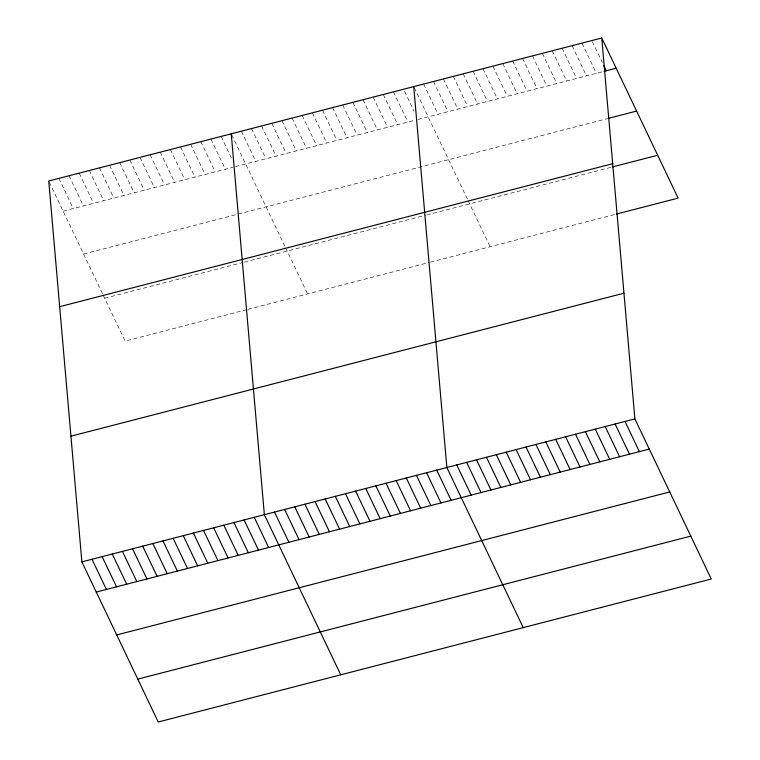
<?xml version="1.0" encoding="UTF-8"?>
<svg xmlns="http://www.w3.org/2000/svg" width="760" height="760" viewBox="0 0 760 760"><rect width="100%" height="100%" fill="white"/><g stroke="black" fill="none" stroke-linecap="round" stroke-linejoin="round"><path stroke-width="0.57" stroke-dasharray="3.8 2.85" d="M63.137 211.175L233.244 167.191M235.495 166.611L414.608 120.298M417.99 119.424L602.956 71.592M83.59 254.058L606.917 118.74M104.662 298.233L243.219 262.409M244.349 262.115L425.714 215.213M426.844 214.928L611.496 167.181M246.781 309.652L125.115 341.116L103.16 295.079M247.902 309.358L429.276 262.466M430.397 262.172L615.457 214.32M592.353 41.6L602.29 62.415M581.961 43.12L596.362 73.302M572.071 45.676L586.464 75.857M562.172 48.232L576.564 78.413M552.273 50.796L566.675 80.978M542.383 53.352L556.776 83.534M532.484 55.907L546.877 86.098M522.586 58.472L536.987 88.654M512.696 61.028L527.089 91.21M502.797 63.593L517.189 93.774M492.898 66.148L507.3 96.33M483.008 68.704L497.401 98.885M473.109 71.269L487.502 101.451M463.21 73.824L477.612 104.006M453.321 76.38L467.713 106.561M443.422 78.945L457.815 109.126M433.523 81.501L447.925 111.682M423.624 84.056L438.026 114.237M414.228 87.656L467.647 199.652M468.151 200.697L490.105 246.734M404.586 91.323L414.019 111.093M393.452 91.865L407.854 122.046M383.315 94.487L397.717 124.668M373.179 97.109L387.572 127.291M363.042 99.731L377.435 129.912M352.897 102.353L367.298 132.534M342.76 104.965L357.162 135.156M332.623 107.587L347.016 137.779M322.487 110.21L336.88 140.391M312.351 112.831L326.743 143.013M302.204 115.453L316.606 145.635M292.068 118.076L306.47 148.257M281.931 120.697L296.324 150.879M271.795 123.319L286.188 153.501M261.649 125.941L276.051 156.123M251.512 128.564L265.915 158.745M241.376 131.185L255.769 161.367M231.733 134.852L285.152 246.838M285.655 247.893L307.61 293.92M221.103 136.43L232.018 159.325M210.957 139.052L225.359 169.233M200.82 141.673L215.222 171.855M190.684 144.295L205.076 174.477M180.548 146.917L194.94 177.099M170.401 149.54L184.803 179.721M160.265 152.161L174.667 182.343M150.129 154.784L164.521 184.965M139.992 157.405L154.384 187.587M129.855 160.027L144.248 190.209M119.71 162.649L134.111 192.831M109.573 165.272L123.975 195.453M99.436 167.893L113.829 198.075M89.3 170.506L103.692 200.697M79.163 173.128L93.556 203.309M69.017 175.75L83.419 205.931M58.881 178.372L73.273 208.553M49.238 182.039L102.657 294.025"/><path stroke-width="1.14" d="M601.758 38L48.745 180.994L81.871 561.887L158.241 722L711.255 579.006L634.885 418.883L601.758 38L678.129 198.113L616.55 214.035M604.058 71.307L616.151 68.181M608.019 118.455L636.605 111.064M59.679 306.688L612.693 163.695M612.598 166.896L657.675 155.239M70.936 436.192L623.95 293.198M81.871 561.887L634.885 418.883M96.263 592.068L649.278 449.065M116.717 634.942L669.731 491.948M137.788 679.126L690.802 536.123M603.772 65.54L606.261 70.737M624.986 421.448L639.388 451.63M615.096 424.004L629.489 454.185M605.197 426.559L619.59 456.75M595.298 429.124L609.7 459.306M585.409 431.68L599.802 461.861M575.51 434.245L589.903 464.426M565.611 436.8L580.013 466.982M555.721 439.356L570.114 469.537M545.822 441.921L560.215 472.102M535.923 444.476L550.325 474.658M526.024 447.032L540.427 477.213M516.135 449.597L530.528 479.778M506.236 452.152L520.628 482.334M496.337 454.708L510.739 484.889M486.447 457.273L500.84 487.454M476.548 459.828L490.941 490.01M466.649 462.384L481.051 492.575M456.76 464.949L471.152 495.131M523.231 627.617L446.861 467.505L413.734 86.621M436.724 470.126L451.117 500.308M426.588 472.748L440.98 502.93M416.442 475.37L430.844 505.552M406.305 477.992L420.698 508.174M396.169 480.615L410.562 510.796M386.033 483.236L400.425 513.418M375.887 485.858L390.288 516.04M365.75 488.481L380.152 518.662M355.613 491.103L370.006 521.284M345.477 493.725L359.869 523.906M335.341 496.346L349.733 526.528M325.195 498.969L339.596 529.15M315.058 501.59L329.45 531.772M304.922 504.212L319.314 534.394M294.785 506.834L309.177 537.016M284.639 509.456L299.041 539.638M274.502 512.069L288.904 542.26M340.736 674.813L264.366 514.691L231.239 133.807M254.23 517.313L268.622 547.494M244.093 519.935L258.485 550.116M233.947 522.557L248.349 552.739M223.81 525.179L238.203 555.361M213.674 527.801L228.066 557.982M203.537 530.423L217.93 560.605M193.391 533.045L207.793 563.226M183.255 535.667L197.657 565.848M173.118 538.289L187.511 568.471M162.982 540.911L177.375 571.092M152.845 543.533L167.238 573.714M142.7 546.155L157.101 576.336M132.563 548.777L146.965 578.958M122.427 551.399L136.819 581.581M112.29 554.021L126.682 584.202M102.144 556.643L116.546 586.825M92.007 559.265L106.409 589.447"/></g></svg>
